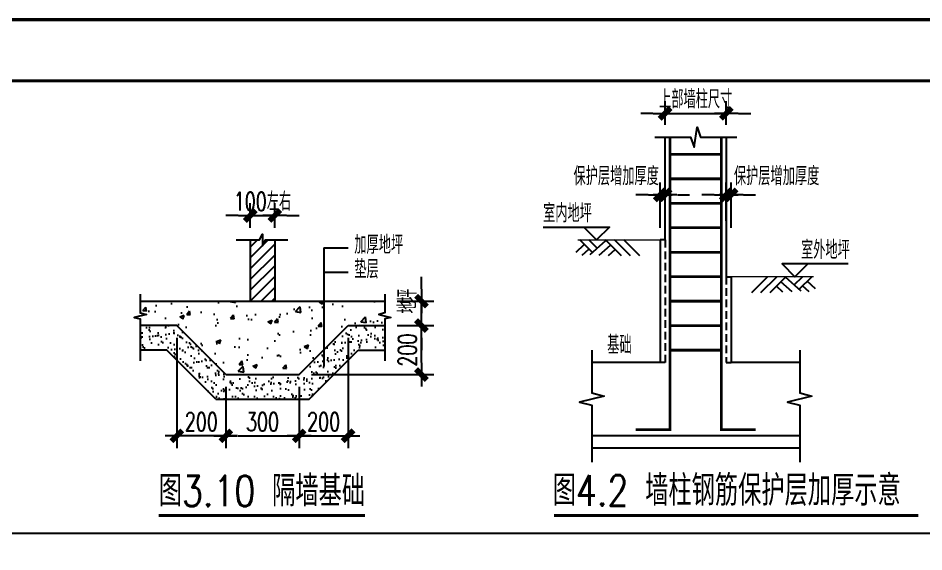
# Model space of a CAD drawing. Extents: x 497777 to 784122, y -229332 to 980813.
# Drawn here: x 514432 to 529246, y 672097 to 680820 of the extents above; entities that cross this region are included whole.
import ezdxf
from ezdxf.enums import TextEntityAlignment as Align

# ---------------------------------------------------------------- set-up
doc = ezdxf.new("R2010")
doc.units = 0
doc.header["$LTSCALE"] = 1000
doc.header["$MEASUREMENT"] = 0
doc.linetypes.add('HIDDEN', pattern=[0.375, 0.25, -0.125])
for name, color, linetype in [('0-cxFrame', 155, 'Continuous'), ('S-BG', 131, 'Continuous'), ('S-DIM', 81, 'Continuous'), ('S-GJ', 6, 'Continuous'), ('S-HATCH1-W', 252, 'Continuous'), ('S-SGJ', 21, 'Continuous'), ('S-SHAPE', 51, 'Continuous'), ('S-SHAPE1', 165, 'Continuous'), ('S-SHAPE2', 165, 'HIDDEN'), ('S-TEXT', 211, 'Continuous'), ('S-TK', 165, 'Continuous')]:
    doc.layers.add(name, color=color, linetype=linetype)
doc.styles.add('cx_tuqian1', font='')
doc.styles.add('SS1', font='tj-romans1.shx', dxfattribs={"width": 0.7, "bigfont": 'tj-hztxt1.shx'})
doc.styles.add('黑体', font='simhei.ttf', dxfattribs={"height": 12})
doc.styles.get('cx_tuqian1').set_extended_font_data('SimSun')
doc.dimstyles.new('S-25-100A', dxfattribs={"dimscale": 100, "dimtxt": 3, "dimasz": 2, "dimexe": 2, "dimexo": 2, "dimgap": 0.8, "dimtad": 1, "dimdec": 0, "dimlfac": 0.25, "dimzin": 0, "dimdsep": 46, "dimtxsty": 'SS1', "dimblk1": 'TT', "dimblk2": 'TT', "dimsah": 1, "dimcen": 1, "dimclrd": 256, "dimclre": 256, "dimclrt": 256, "dimadec": 0, "dimazin": 0, "dimtfac": 1, "dimtdec": 0, "dimtix": 1, "dimtmove": 2, "dimatfit": 0, "dimldrblk": 'TT', "dimfxl": 2, "dimtolj": 1, "dimtzin": 0, "dimarcsym": 0})
doc.dimstyles.new('S-50-100A', dxfattribs={"dimscale": 100, "dimtxt": 3, "dimasz": 2, "dimexe": 2, "dimexo": 2, "dimgap": 0.8, "dimtad": 1, "dimdec": 0, "dimlfac": 0.5, "dimzin": 0, "dimdsep": 46, "dimtxsty": 'SS1', "dimblk1": 'TT', "dimblk2": 'TT', "dimsah": 1, "dimcen": 1, "dimclrd": 256, "dimclre": 256, "dimclrt": 256, "dimadec": 0, "dimazin": 0, "dimtfac": 1, "dimtdec": 0, "dimtix": 1, "dimtmove": 2, "dimatfit": 0, "dimldrblk": 'TT', "dimfxl": 2, "dimtolj": 1, "dimtzin": 0, "dimarcsym": 0})

# ---------------------------------------------------------------- blocks, each defined once
blk = doc.blocks.new('TT')
blk.add_line((-0.969, 0), (0.969, 0))
at = {"const_width": 0.45}
blk.add_lwpolyline([(-0.442, -0.442), (0.442, 0.442)], dxfattribs=at)
blk = doc.blocks.new('*D196')
at = {"layer": 'Defpoints', "color": 0, "transparency": 16777216}
for p in [(517829, 674994), (519029, 674994), (519029, 673994)]:
    blk.add_point(p, dxfattribs=at)
at = {"layer": 'S-DIM', "lineweight": -2, "transparency": 16777216}
for p, q in [((517829, 674794), (517829, 673794)), ((519029, 674794), (519029, 673794)), ((518029, 673994), (518829, 673994))]:
    blk.add_line(p, q, dxfattribs=at)
at = {"layer": 'S-DIM', "lineweight": -2, "transparency": 16777216, "xscale": 200, "yscale": 200, "zscale": 200, "rotation": 180}
blk.add_blockref('TT', (517829, 673994), dxfattribs=at)
at = {"layer": 'S-DIM', "lineweight": -2, "transparency": 16777216, "xscale": 200, "yscale": 200, "zscale": 200}
blk.add_blockref('TT', (519029, 673994), dxfattribs=at)
at = {"layer": 'S-DIM', "transparency": 16777216, "insert": (518429, 674224), "char_height": 300, "attachment_point": 5, "style": 'SS1'}
blk.add_mtext('\\A1;300', dxfattribs=at)
blk = doc.blocks.new('*D197')
at = {"layer": 'Defpoints', "color": 0, "transparency": 16777216}
for p in [(519829, 675794), (519029, 674994), (519829, 673994)]:
    blk.add_point(p, dxfattribs=at)
at = {"layer": 'S-DIM', "lineweight": -2, "transparency": 16777216}
for p, q in [((519829, 675594), (519829, 673794)), ((519029, 674794), (519029, 673794)), ((519229, 673994), (519629, 673994))]:
    blk.add_line(p, q, dxfattribs=at)
at = {"layer": 'S-DIM', "lineweight": -2, "transparency": 16777216, "xscale": 200, "yscale": 200, "zscale": 200, "rotation": 180}
blk.add_blockref('TT', (519029, 673994), dxfattribs=at)
at = {"layer": 'S-DIM', "lineweight": -2, "transparency": 16777216, "xscale": 200, "yscale": 200, "zscale": 200}
blk.add_blockref('TT', (519829, 673994), dxfattribs=at)
at = {"layer": 'S-DIM', "transparency": 16777216, "insert": (519429, 674224), "char_height": 300, "attachment_point": 5, "style": 'SS1'}
blk.add_mtext('\\A1;200', dxfattribs=at)
blk = doc.blocks.new('*D198')
at = {"layer": 'Defpoints', "color": 0, "transparency": 16777216}
for p in [(518629, 677594), (518229, 677194), (518629, 677194)]:
    blk.add_point(p, dxfattribs=at)
at = {"layer": 'S-DIM', "lineweight": -2, "transparency": 16777216}
for p, q in [((518229, 677394), (518229, 677794)), ((518629, 677394), (518629, 677794)), ((518029, 677594), (517829, 677594)), ((518229, 677594), (518629, 677594)), ((518829, 677594), (519029, 677594))]:
    blk.add_line(p, q, dxfattribs=at)
at = {"layer": 'S-DIM', "lineweight": -2, "transparency": 16777216, "xscale": 200, "yscale": 200, "zscale": 200}
blk.add_blockref('TT', (518229, 677594), dxfattribs=at)
at = {"layer": 'S-DIM', "lineweight": -2, "transparency": 16777216, "xscale": 200, "yscale": 200, "zscale": 200, "rotation": 180}
blk.add_blockref('TT', (518629, 677594), dxfattribs=at)
at = {"layer": 'S-DIM', "transparency": 16777216, "insert": (518429, 677824), "char_height": 300, "attachment_point": 5, "style": 'SS1'}
blk.add_mtext('\\A1;100左右', dxfattribs=at)
blk = doc.blocks.new('*D199')
at = {"layer": 'Defpoints', "color": 0, "transparency": 16777216}
for p in [(520429, 676194), (521029, 676194), (520429, 675794)]:
    blk.add_point(p, dxfattribs=at)
at = {"layer": 'S-DIM', "lineweight": -2, "transparency": 16777216}
for p, q in [((521029, 676394), (521029, 676594)), ((520629, 676194), (521229, 676194)), ((521029, 675794), (521029, 676194)), ((520629, 675794), (521229, 675794)), ((521029, 675594), (521029, 675394))]:
    blk.add_line(p, q, dxfattribs=at)
at = {"layer": 'S-DIM', "lineweight": -2, "transparency": 16777216, "xscale": 200, "yscale": 200, "zscale": 200}
for p, rotation in [((521029, 676194), 270), ((521029, 675794), 90)]:
    blk.add_blockref('TT', p, dxfattribs=dict(at, rotation=rotation))
at = {"layer": 'S-DIM', "transparency": 16777216, "insert": (520799, 676194), "char_height": 300, "attachment_point": 5, "rotation": 90, "style": 'SS1'}
blk.add_mtext('\\A1;地坪', dxfattribs=at)
blk = doc.blocks.new('*D200')
at = {"layer": 'Defpoints', "color": 0, "transparency": 16777216}
for p in [(520429, 675794), (521029, 675794), (519029, 674994)]:
    blk.add_point(p, dxfattribs=at)
at = {"layer": 'S-DIM', "lineweight": -2, "transparency": 16777216}
for p, q in [((520629, 675794), (521229, 675794)), ((521029, 675194), (521029, 675594)), ((519229, 674994), (521229, 674994))]:
    blk.add_line(p, q, dxfattribs=at)
at = {"layer": 'S-DIM', "lineweight": -2, "transparency": 16777216, "xscale": 200, "yscale": 200, "zscale": 200}
for p, rotation in [((521029, 675794), 90), ((521029, 674994), 270)]:
    blk.add_blockref('TT', p, dxfattribs=dict(at, rotation=rotation))
at = {"layer": 'S-DIM', "transparency": 16777216, "insert": (520799, 675394), "char_height": 300, "attachment_point": 5, "rotation": 90, "style": 'SS1'}
blk.add_mtext('\\A1;200', dxfattribs=at)
blk = doc.blocks.new('*D201')
at = {"layer": 'Defpoints', "color": 0, "transparency": 16777216}
for p in [(517029, 675794), (517829, 674994), (517029, 673994)]:
    blk.add_point(p, dxfattribs=at)
at = {"layer": 'S-DIM', "lineweight": -2, "transparency": 16777216}
for p, q in [((517029, 675594), (517029, 673794)), ((517829, 674794), (517829, 673794)), ((517629, 673994), (517229, 673994))]:
    blk.add_line(p, q, dxfattribs=at)
at = {"layer": 'S-DIM', "lineweight": -2, "transparency": 16777216, "xscale": 200, "yscale": 200, "zscale": 200, "rotation": 180}
blk.add_blockref('TT', (517029, 673994), dxfattribs=at)
at = {"layer": 'S-DIM', "lineweight": -2, "transparency": 16777216, "xscale": 200, "yscale": 200, "zscale": 200}
blk.add_blockref('TT', (517829, 673994), dxfattribs=at)
at = {"layer": 'S-DIM', "transparency": 16777216, "insert": (517429, 674224), "char_height": 300, "attachment_point": 5, "style": 'SS1'}
blk.add_mtext('\\A1;200', dxfattribs=at)
blk = doc.blocks.new('*D202')
at = {"layer": 'Defpoints', "color": 0, "transparency": 16777216}
for p in [(526094, 677931), (526014, 677306), (526094, 677194)]:
    blk.add_point(p, dxfattribs=at)
at = {"layer": 'S-DIM', "lineweight": -2, "transparency": 16777216}
for p, q in [((526014, 677506), (526014, 678131)), ((526094, 677394), (526094, 678131)), ((525814, 677931), (525614, 677931)), ((526014, 677931), (526094, 677931)), ((526294, 677931), (526494, 677931))]:
    blk.add_line(p, q, dxfattribs=at)
at = {"layer": 'S-DIM', "lineweight": -2, "transparency": 16777216, "xscale": 200, "yscale": 200, "zscale": 200}
blk.add_blockref('TT', (526014, 677931), dxfattribs=at)
at = {"layer": 'S-DIM', "lineweight": -2, "transparency": 16777216, "xscale": 200, "yscale": 200, "zscale": 200, "rotation": 180}
blk.add_blockref('TT', (526094, 677931), dxfattribs=at)
at = {"layer": 'S-DIM', "transparency": 16777216, "insert": (526837, 678237), "char_height": 300, "attachment_point": 5, "style": 'SS1'}
blk.add_mtext('\\A1;保护层增加厚度', dxfattribs=at)
blk = doc.blocks.new('*D212')
at = {"layer": 'Defpoints', "color": 0, "transparency": 16777216}
for p in [(526014, 679264), (525014, 678874), (526014, 678874)]:
    blk.add_point(p, dxfattribs=at)
at = {"layer": 'S-DIM', "lineweight": -2, "transparency": 16777216}
for p, q in [((525014, 679074), (525014, 679464)), ((526014, 679074), (526014, 679464)), ((524814, 679264), (524614, 679264)), ((525014, 679264), (526014, 679264)), ((526214, 679264), (526414, 679264))]:
    blk.add_line(p, q, dxfattribs=at)
at = {"layer": 'S-DIM', "lineweight": -2, "transparency": 16777216, "xscale": 200, "yscale": 200, "zscale": 200}
blk.add_blockref('TT', (525014, 679264), dxfattribs=at)
at = {"layer": 'S-DIM', "lineweight": -2, "transparency": 16777216, "xscale": 200, "yscale": 200, "zscale": 200, "rotation": 180}
blk.add_blockref('TT', (526014, 679264), dxfattribs=at)
at = {"layer": 'S-DIM', "transparency": 16777216, "insert": (525514, 679494), "char_height": 300, "attachment_point": 5, "style": 'SS1'}
blk.add_mtext('\\A1;上部墙柱尺寸', dxfattribs=at)
blk = doc.blocks.new('*D215')
at = {"layer": 'Defpoints', "color": 0, "transparency": 16777216}
for p in [(524934, 677931), (525014, 677306), (524934, 677194)]:
    blk.add_point(p, dxfattribs=at)
at = {"layer": 'S-DIM', "lineweight": -2, "transparency": 16777216}
for p, q in [((524934, 677394), (524934, 678131)), ((525014, 677506), (525014, 678131)), ((524734, 677931), (524534, 677931)), ((525014, 677931), (524934, 677931)), ((525214, 677931), (525414, 677931))]:
    blk.add_line(p, q, dxfattribs=at)
at = {"layer": 'S-DIM', "lineweight": -2, "transparency": 16777216, "xscale": 200, "yscale": 200, "zscale": 200}
blk.add_blockref('TT', (524934, 677931), dxfattribs=at)
at = {"layer": 'S-DIM', "lineweight": -2, "transparency": 16777216, "xscale": 200, "yscale": 200, "zscale": 200, "rotation": 180}
blk.add_blockref('TT', (525014, 677931), dxfattribs=at)
at = {"layer": 'S-DIM', "transparency": 16777216, "insert": (524214, 678237), "char_height": 300, "attachment_point": 5, "style": 'SS1'}
blk.add_mtext('\\A1;保护层增加厚度', dxfattribs=at)
blk = doc.blocks.new('TK22.A1 L(Dragon)')
at = {"layer": '0-cxFrame', "color": 7, "const_width": 0.5}
blk.add_lwpolyline([(0, 0), (-841, 0), (-841, 594), (0, 594)], close=True, dxfattribs=at)
at = {"layer": '0-cxFrame', "const_width": 0.5}
blk.add_lwpolyline([(-80, 10), (-821, 10), (-821, 584), (-80, 584)], close=True, dxfattribs=at)
at = {"style": '黑体', "flags": 4}
blk.add_attdef('图幅', text='', height=3.3, dxfattribs=at).set_placement((-40, 3), align=Align.RIGHT)
at = {"layer": 'Defpoints', "color": 6, "flags": 4}
for tag, height, style, p in [('tufu', 3.3, '黑体', (-12, 12)), ('dwfname', 4, 'cx_tuqian1', (-80, 3))]:
    blk.add_attdef(tag, text='', height=height, dxfattribs=dict(at, style=style)).set_placement(p, align=Align.RIGHT)

msp = doc.modelspace()

# ---------------------------------------------------------------- hatches: boundary and pattern name
at = {"layer": 'S-HATCH1-W'}
h = msp.add_hatch(dxfattribs=at)
h.set_pattern_fill('ANSI31', color=256, scale=1000, style=0)
h.set_pattern_definition([(45, (-1704174.49, 552837.22), (-88.3883476, 88.3883476), [])])
h.paths.add_polyline_path([(518229.4, 676193.9), (518629.4, 676193.9), (518629.4, 677193.9), (518477.9, 677193.9), (518429.4, 677096.2), (518429.4, 677291.6), (518380.9, 677193.9), (518229.4, 677193.9)])
h = msp.add_hatch(dxfattribs=at)
h.set_pattern_fill('AR-CONC', color=256, scale=100, style=0)
h.set_pattern_definition([(50, (-1704174.5, 552837.2), (717.26018, -62.75213), [75, -825]), (355, (-1704174.5, 552837.2), (-138.75133, 752.19213), [60, -660]), (100.4514, (-1704114.7, 552832), (578.50938, 689.43954), [63.7402, -701.14211]), (46.1842, (-1704174.5, 553037.2), (1067.24105, -165.519), [112.5, -1237.5]), (96.6356, (-1704085.5, 553023.4), (934.6627, 974.11787), [95.6103, -1051.713]), (351.1842, (-1704174.5, 553037.2), (934.66195, 974.1186), [90, -990]), (21, (-1704074.5, 552987.2), (596.90705, -402.61889), [75, -825]), (326, (-1704074.5, 552987.2), (243.31533, 725.15005), [60, -660]), (71.4514, (-1704024.74, 552953.7), (840.22263, 322.5305), [63.7402, -701.14211]), (37.5, (-1704174.49, 552837.22), (12.159855, 332.893854), [0, -652, 0, -670, 0, -662.5]), (7.5, (-1704174.5, 552837.22), (263.06954, 394.41171), [0, -382, 0, -637, 0, -252.5]), (327.5, (-1704397.49, 552837.22), (533.822436, -22.554872), [0, -250, 0, -780, 0, -1035]), (317.5, (-1704497.5, 552837.22), (583.18617, 100.10498), [0, -325, 0, -518, 0, -735])])
h.paths.add_polyline_path([(516429.4, 676193.9), (516429.4, 676003.9), (516529.4, 675978.9), (516429.4, 675953.9), (516429.4, 675793.9), (517029.4, 675793.9), (517829.4, 674993.9), (519029.3, 674993.9), (519431.4, 675396), (519431.4, 676193.9)])
h.paths.add_polyline_path([(520429.4, 675793.9), (520429.4, 675953.9), (520329.4, 675978.9), (520429.4, 676003.9), (520429.4, 676193.9), (519431.4, 676193.9), (519431.4, 675396), (519829.3, 675793.9)])
h = msp.add_hatch(dxfattribs=at)
h.set_pattern_fill('AR-SAND', color=256, scale=100, style=0)
h.set_pattern_definition([(37.5, (-1704174.49, 552837.22), (-6.299336, 192.682377), [0, -152, 0, -170, 0, -162.5]), (7.5, (-1704174.49, 552837.22), (176.97767, 282.214607), [0, -82, 0, -137, 0, -52.5]), (327.5, (-1704297.49, 552837.22), (311.414186, 0.565905), [0, -50, 0, -180, 0, -235]), (317.5, (-1704297.49, 552837.22), (300.61266, 87.767556), [0, -25, 0, -118, 0, -135])])
h.paths.add_polyline_path([(516863.7, 675393.9), (517663.7, 674593.9), (519195, 674593.9), (519995, 675393.9), (520429.4, 675393.9), (520429.4, 675793.9), (519829.3, 675793.9), (519029.3, 674993.9), (517829.4, 674993.9), (517029.4, 675793.9), (516429.4, 675793.9), (516429.4, 675393.9)])

# ---------------------------------------------------------------- linework, layer by layer
at = {"layer": 'S-BG'}
for points in [[(523019.6, 677403.9), (524103.1, 677403.9), (523893.1, 677193.9), (523683.1, 677403.9)], [(528008.8, 676803.9), (526925.3, 676803.9), (527135.3, 676593.9), (527345.3, 676803.9)]]:
    msp.add_lwpolyline(points, dxfattribs=at)
at = {"layer": 'S-GJ', "const_width": 45}
for points in [[(524534.2, 674093.9), (525094.2, 674093.9), (525094.2, 678873.9)], [(525934.2, 678873.9), (525934.2, 674093.9), (526494.2, 674093.9)], [(525094.2, 678593.9), (525934.2, 678593.9)], [(525094.2, 678193.9), (525934.2, 678193.9)], [(525094.2, 677793.9), (525934.2, 677793.9)], [(525094.2, 677393.9), (525934.2, 677393.9)], [(525094.2, 676993.9), (525934.2, 676993.9)], [(525094.2, 676593.9), (525934.2, 676593.9)], [(525094.2, 676193.9), (525934.2, 676193.9)], [(525094.2, 675793.9), (525934.2, 675793.9)], [(525094.2, 675393.9), (525934.2, 675393.9)]]:
    msp.add_lwpolyline(points, dxfattribs=at)
at = {"layer": 'S-SGJ'}
for p, q in [((519431.4, 677067.1), (519431.4, 675126.8)), ((519431.4, 677067.1), (519831.4, 677067.1)), ((519431.4, 676667.1), (519831.4, 676667.1))]:
    msp.add_line(p, q, dxfattribs=at)
at = {"layer": 'S-SHAPE'}
for p, q in [((525014.2, 677193.9), (525014.2, 678873.9)), ((526014.2, 678873.9), (526014.2, 676593.9)), ((525014.2, 677193.9), (524934.2, 677193.9)), ((524934.2, 677193.9), (524934.2, 675193.9)), ((526014.2, 676593.9), (526094.2, 676593.9)), ((526094.2, 676593.9), (526094.2, 675193.9)), ((516429.4, 676193.9), (520429.4, 676193.9)), ((517029.4, 675793.9), (516429.4, 675793.9)), ((517829.4, 674993.9), (517029.4, 675793.9)), ((519029.3, 674993.9), (519829.3, 675793.9)), ((519829.3, 675793.9), (520429.4, 675793.9)), ((516863.7, 675393.9), (516429.4, 675393.9)), ((517663.7, 674593.9), (516863.7, 675393.9)), ((519195, 674593.9), (519995, 675393.9)), ((519995, 675393.9), (520429.4, 675393.9)), ((525014.2, 675193.9), (523814.2, 675193.9)), ((527214.2, 675193.9), (526094.2, 675193.9)), ((517829.4, 674993.9), (519029.3, 674993.9)), ((517663.7, 674593.9), (519195, 674593.9)), ((527214.2, 673993.9), (523814.2, 673993.9)), ((527214.2, 673793.9), (523814.2, 673793.9))]:
    msp.add_line(p, q, dxfattribs=at)
at = {"layer": 'S-SHAPE1'}
for p, q in [((518229.4, 677193.9), (518229.4, 676193.9)), ((518629.4, 677193.9), (518629.4, 676193.9)), ((523556.7, 676996.9), (523692.3, 677118.8)), ((523823.5, 676987.6), (523617.1, 677193.9)), ((523902.5, 677058.6), (523767.1, 677193.9)), ((523787.5, 676955.2), (524045.2, 677187)), ((523937.3, 676947.2), (524120.3, 677111.9)), ((524298.4, 676933.7), (524038.2, 677193.9)), ((524448.4, 676933.7), (524188.2, 677193.9)), ((524598.4, 676933.7), (524338.2, 677193.9)), ((523659, 676946.3), (523767.4, 677043.7)), ((524087, 676939.3), (524195.4, 677036.8)), ((526430, 676333.7), (526690.2, 676593.9)), ((526580, 676333.7), (526840.2, 676593.9)), ((526730, 676333.7), (526990.2, 676593.9)), ((527240.9, 676355.2), (526983.3, 676587)), ((527126, 676458.6), (527261.3, 676593.9)), ((527204.9, 676387.6), (527411.3, 676593.9)), ((527471.7, 676396.9), (527336.2, 676518.8)), ((526941.4, 676339.3), (526833, 676436.8)), ((527091.2, 676347.2), (526908.1, 676511.9)), ((527369.4, 676346.3), (527261.1, 676443.7))]:
    msp.add_line(p, q, dxfattribs=at)
for points in [[(524844.2, 678873.9), (525427.8, 678873.9), (525491, 678713.7), (525537.4, 679036.6), (525594.5, 678873.9), (526186.2, 678873.9)], [(518000, 677193.9), (518380.9, 677193.9), (518429.4, 677291.6), (518429.4, 677096.2), (518477.9, 677193.9), (518844.4, 677193.9)], [(516429.4, 676310.5), (516429.4, 676003.9), (516529.4, 675978.9), (516329.4, 675928.9), (516429.4, 675903.9), (516429.4, 675218.3)], [(520429.4, 676310.5), (520429.4, 676003.9), (520329.4, 675978.9), (520529.4, 675928.9), (520429.4, 675903.9), (520429.4, 675218.3)], [(523814.2, 675394), (523814.2, 674693.9), (524014.2, 674643.9), (523614.2, 674543.9), (523814.2, 674493.9), (523814.2, 673561.1)], [(527214.2, 675394), (527214.2, 674693.9), (527414.2, 674643.9), (527014.2, 674543.9), (527214.2, 674493.9), (527214.2, 673561.1)]]:
    msp.add_lwpolyline(points, dxfattribs=at)
at = {"layer": 'S-SHAPE1', "const_width": 24}
for points in [[(525014.2, 677193.9), (523583.2, 677193.9)], [(526014.2, 676593.9), (527445.2, 676593.9)]]:
    msp.add_lwpolyline(points, dxfattribs=at)
at = {"layer": 'S-SHAPE2', "ltscale": 0.5}
for points in [[(525014.2, 677193.9), (525014.2, 675193.9), (524934.2, 675193.9)], [(526014.2, 676593.9), (526014.2, 675193.9), (526094.2, 675193.9)]]:
    msp.add_lwpolyline(points, dxfattribs=at)
at = {"layer": 'S-TEXT', "const_width": 45}
for points in [[(516731.8, 672691.8), (520104.2, 672691.8)], [(523196.1, 672691.8), (529156.1, 672691.8)]]:
    msp.add_lwpolyline(points, dxfattribs=at)
at = {"layer": 'S-TK'}
msp.add_line((506701.7, 672404), (539751.7, 672404), dxfattribs=at)

# ---------------------------------------------------------------- block references
at = {"layer": '0-cxFrame', "xscale": 100, "yscale": 100, "zscale": 100}
msp.add_blockref('TK22.A1 L(Dragon)', (581901.7, 621395.1), dxfattribs=at)

# ---------------------------------------------------------------- texts
at = {"layer": 'S-BG', "style": 'SS1', "width": 0.7}
for s, p in [('室内地坪', (523018.3, 677482.9)), ('室外地坪', (527235.7, 676882.9))]:
    msp.add_text(s, height=300, dxfattribs=at).set_placement(p)
at = {"layer": 'S-SGJ', "style": 'SS1', "width": 0.7}
for s, p in [('加厚地坪', (519931.4, 676967.1)), ('垫层', (519931.4, 676567.1)), ('基础', (524066, 675331.4))]:
    msp.add_text(s, height=300, dxfattribs=at).set_placement(p)
at = {"layer": 'S-TEXT', "style": 'SS1', "width": 0.8}
for s, p in [('图4.2 墙柱钢筋保护层加厚示意', (523176.1, 672851.3)), ('图3.10 隔墙基础', (516731.8, 672841.8))]:
    msp.add_text(s, height=500, dxfattribs=at).set_placement(p)

# ---------------------------------------------------------------- dimensions: what is measured, and where the dimension line sits
at = {"layer": 'S-DIM'}
for base, p1, p2, text, picture, middle in [((526014.2, 679264), (525014.2, 678873.9), (526014.2, 678873.9), '上部墙柱尺寸', '*D212', (525514.2, 679494)), ((518629.4, 677593.9), (518229.4, 677193.9), (518629.4, 677193.9), '100左右', '*D198', (518429.4, 677823.9)), ((519829.3, 673993.9), (519029.3, 674993.9), (519829.3, 675793.9), '200', '*D197', (519429.3, 674223.9)), ((519029.3, 673993.9), (517829.4, 674993.9), (519029.3, 674993.9), '300', '*D196', (518429.4, 674223.9))]:
    dim = msp.add_linear_dim(base=base, p1=p1, p2=p2, text=text, dimstyle='S-25-100A', dxfattribs=at)
    dim.commit()
    dim.dimension.update_dxf_attribs({"geometry": picture, "text_midpoint": middle})
for base, p1, p2, angle, text, dimstyle, picture, middle in [((524934.2, 677931.4), (525014.2, 677305.7), (524934.2, 677193.9), 180, '保护层增加厚度', 'S-50-100A', '*D215', (524214.4, 678236.6)), ((521029.4, 676193.9), (520429.4, 675793.9), (520429.4, 676193.9), 90, '地坪', 'S-25-100A', '*D199', (520799.4, 676193.9))]:
    dim = msp.add_linear_dim(base=base, p1=p1, p2=p2, angle=angle, text=text, dimstyle=dimstyle, dxfattribs=at)
    dim.commit()
    dim.dimension.update_dxf_attribs({"geometry": picture, "text_midpoint": middle, "dimtype": 160})
dim = msp.add_linear_dim(base=(526094.2, 677931.4), p1=(526014.2, 677305.7), p2=(526094.2, 677193.9), text='保护层增加厚度', dimstyle='S-50-100A', dxfattribs=at)
dim.commit()
dim.dimension.update_dxf_attribs({"geometry": '*D202', "text_midpoint": (526836.7, 678236.6), "dimtype": 160})
for base, p1, p2, angle, picture, middle in [((521029.4, 675793.9), (519029.3, 674993.9), (520429.4, 675793.9), 90, '*D200', (520799.4, 675393.9)), ((517029.4, 673993.9), (517829.4, 674993.9), (517029.4, 675793.9), 180, '*D201', (517429.4, 674223.9))]:
    dim = msp.add_linear_dim(base=base, p1=p1, p2=p2, angle=angle, text='200', dimstyle='S-25-100A', dxfattribs=at)
    dim.commit()
    dim.dimension.update_dxf_attribs({"geometry": picture, "text_midpoint": middle})

doc.saveas('drawing.dxf')
